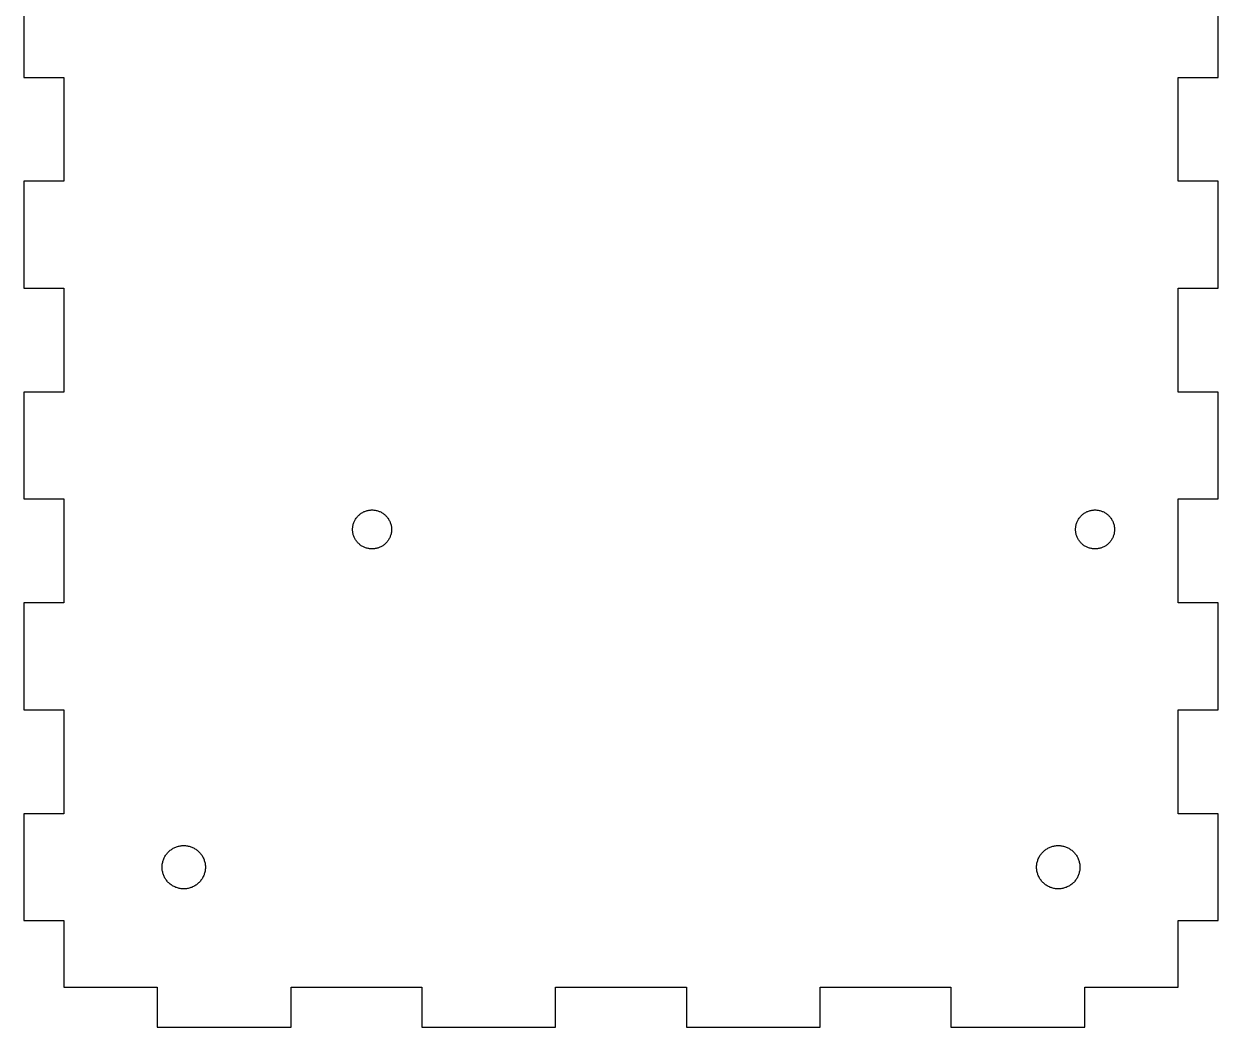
# Model space of a CAD drawing. Header units: metres. Extents: x -115 to -5, y -93 to 93.
# Drawn here: x -115.2 to -4.8, y -92.7 to 0 of the extents above; entities that cross this region are included whole.
import ezdxf

# ---------------------------------------------------------------- set-up
doc = ezdxf.new("R2010")
doc.units = ezdxf.units.M

msp = doc.modelspace()

# ---------------------------------------------------------------- linework, layer by layer
for p, q in [((-115.17, 4.9384), (-115.17, -4.9384)), ((-4.83, -4.9384), (-4.83, 4.9384)), ((-115.17, -4.9384), (-111.47, -4.9384)), ((-111.47, -4.9384), (-111.47, -14.5353)), ((-8.53, -14.5353), (-8.53, -4.9384)), ((-8.53, -4.9384), (-4.83, -4.9384)), ((-111.47, -14.5353), (-115.17, -14.5353)), ((-115.17, -14.5353), (-115.17, -24.4121)), ((-4.83, -14.5353), (-8.53, -14.5353)), ((-4.83, -24.4121), (-4.83, -14.5353)), ((-115.17, -24.4121), (-111.47, -24.4121)), ((-111.47, -24.4121), (-111.47, -34.0089)), ((-8.53, -34.0089), (-8.53, -24.4121)), ((-8.53, -24.4121), (-4.83, -24.4121)), ((-111.47, -34.0089), (-115.17, -34.0089)), ((-115.17, -34.0089), (-115.17, -43.8858)), ((-4.83, -34.0089), (-8.53, -34.0089)), ((-4.83, -43.8858), (-4.83, -34.0089)), ((-115.17, -43.8858), (-111.47, -43.8858)), ((-111.47, -43.8858), (-111.47, -53.4826)), ((-8.53, -53.4826), (-8.53, -43.8858)), ((-8.53, -43.8858), (-4.83, -43.8858)), ((-84.058, -45.2438), (-83.9961, -45.2007)), ((-83.9961, -45.2007), (-83.9324, -45.1603)), ((-83.9324, -45.1603), (-83.8671, -45.1226)), ((-83.8671, -45.1226), (-83.8003, -45.0877)), ((-83.8003, -45.0877), (-83.7321, -45.0556)), ((-83.7321, -45.0556), (-83.6626, -45.0264)), ((-83.6626, -45.0264), (-83.5919, -45.0001)), ((-83.5919, -45.0001), (-83.5202, -44.9768)), ((-83.5202, -44.9768), (-83.4476, -44.9565)), ((-83.4476, -44.9565), (-83.3742, -44.9393)), ((-83.3742, -44.9393), (-83.3002, -44.9252)), ((-83.3002, -44.9252), (-83.2256, -44.9142)), ((-83.2256, -44.9142), (-83.1506, -44.9063)), ((-83.1506, -44.9063), (-83.0754, -44.9016)), ((-83.0754, -44.9016), (-83, -44.9)), ((-83, -44.9), (-82.9246, -44.9016)), ((-82.9246, -44.9016), (-82.8494, -44.9063)), ((-82.8494, -44.9063), (-82.7744, -44.9142)), ((-82.7744, -44.9142), (-82.6998, -44.9252)), ((-82.6998, -44.9252), (-82.6257, -44.9393)), ((-82.6257, -44.9393), (-82.5524, -44.9565)), ((-82.5524, -44.9565), (-82.4797, -44.9768)), ((-82.4797, -44.9768), (-82.408, -45.0001)), ((-82.408, -45.0001), (-82.3374, -45.0264)), ((-82.3374, -45.0264), (-82.2679, -45.0556)), ((-82.2679, -45.0556), (-82.1996, -45.0877)), ((-82.1996, -45.0877), (-82.1328, -45.1226)), ((-82.1328, -45.1226), (-82.0676, -45.1603)), ((-82.0676, -45.1603), (-82.0039, -45.2007)), ((-82.0039, -45.2007), (-81.942, -45.2438)), ((-17.258, -45.2438), (-17.1961, -45.2007)), ((-17.1961, -45.2007), (-17.1325, -45.1603)), ((-17.1325, -45.1603), (-17.0672, -45.1226)), ((-17.0672, -45.1226), (-17.0004, -45.0877)), ((-17.0004, -45.0877), (-16.9321, -45.0556)), ((-16.9321, -45.0556), (-16.8626, -45.0264)), ((-16.8626, -45.0264), (-16.792, -45.0001)), ((-16.792, -45.0001), (-16.7203, -44.9768)), ((-16.7203, -44.9768), (-16.6476, -44.9565)), ((-16.6476, -44.9565), (-16.5742, -44.9393)), ((-16.5742, -44.9393), (-16.5002, -44.9252)), ((-16.5002, -44.9252), (-16.4256, -44.9142)), ((-16.4256, -44.9142), (-16.3506, -44.9063)), ((-16.3506, -44.9063), (-16.2754, -44.9016)), ((-16.2754, -44.9016), (-16.2, -44.9)), ((-16.2, -44.9), (-16.1246, -44.9016)), ((-16.1246, -44.9016), (-16.0494, -44.9063)), ((-16.0494, -44.9063), (-15.9744, -44.9142)), ((-15.9744, -44.9142), (-15.8998, -44.9252)), ((-15.8998, -44.9252), (-15.8258, -44.9393)), ((-15.8258, -44.9393), (-15.7524, -44.9565)), ((-15.7524, -44.9565), (-15.6797, -44.9768)), ((-15.6797, -44.9768), (-15.608, -45.0001)), ((-15.608, -45.0001), (-15.5374, -45.0264)), ((-15.5374, -45.0264), (-15.4679, -45.0556)), ((-15.4679, -45.0556), (-15.3997, -45.0877)), ((-15.3997, -45.0877), (-15.3329, -45.1226)), ((-15.3329, -45.1226), (-15.2676, -45.1603)), ((-15.2676, -45.1603), (-15.2039, -45.2007)), ((-15.2039, -45.2007), (-15.142, -45.2438)), ((-84.7681, -46.3627), (-84.7524, -46.289)), ((-84.7524, -46.289), (-84.7337, -46.2159)), ((-84.7337, -46.2159), (-84.7119, -46.1438)), ((-84.7119, -46.1438), (-84.6871, -46.0726)), ((-84.6871, -46.0726), (-84.6593, -46.0025)), ((-84.6593, -46.0025), (-84.6287, -45.9336)), ((-84.6287, -45.9336), (-84.5952, -45.8661)), ((-84.5952, -45.8661), (-84.5588, -45.8)), ((-84.5588, -45.8), (-84.5198, -45.7355)), ((-84.5198, -45.7355), (-84.4781, -45.6727)), ((-84.4781, -45.6727), (-84.4337, -45.6117)), ((-84.4337, -45.6117), (-84.3869, -45.5526)), ((-84.3869, -45.5526), (-84.3376, -45.4956)), ((-84.3376, -45.4956), (-84.286, -45.4406)), ((-84.286, -45.4406), (-84.2322, -45.3878)), ((-84.2322, -45.3878), (-84.1761, -45.3374)), ((-84.1761, -45.3374), (-84.1181, -45.2893)), ((-84.1181, -45.2893), (-84.058, -45.2438)), ((-81.942, -45.2438), (-81.8819, -45.2893)), ((-81.8819, -45.2893), (-81.8238, -45.3374)), ((-81.8238, -45.3374), (-81.7678, -45.3878)), ((-81.7678, -45.3878), (-81.7139, -45.4406)), ((-81.7139, -45.4406), (-81.6623, -45.4956)), ((-81.6623, -45.4956), (-81.6131, -45.5526)), ((-81.6131, -45.5526), (-81.5662, -45.6117)), ((-81.5662, -45.6117), (-81.5219, -45.6727)), ((-81.5219, -45.6727), (-81.4802, -45.7355)), ((-81.4802, -45.7355), (-81.4411, -45.8)), ((-81.4411, -45.8), (-81.4048, -45.8661)), ((-81.4048, -45.8661), (-81.3713, -45.9336)), ((-81.3713, -45.9336), (-81.3406, -46.0025)), ((-81.3406, -46.0025), (-81.3129, -46.0726)), ((-81.3129, -46.0726), (-81.2881, -46.1438)), ((-81.2881, -46.1438), (-81.2663, -46.2159)), ((-81.2663, -46.2159), (-81.2475, -46.289)), ((-81.2475, -46.289), (-81.2319, -46.3627)), ((-17.9681, -46.3627), (-17.9525, -46.289)), ((-17.9525, -46.289), (-17.9337, -46.2159)), ((-17.9337, -46.2159), (-17.9119, -46.1438)), ((-17.9119, -46.1438), (-17.8871, -46.0726)), ((-17.8871, -46.0726), (-17.8594, -46.0025)), ((-17.8594, -46.0025), (-17.8287, -45.9336)), ((-17.8287, -45.9336), (-17.7952, -45.8661)), ((-17.7952, -45.8661), (-17.7589, -45.8)), ((-17.7589, -45.8), (-17.7198, -45.7355)), ((-17.7198, -45.7355), (-17.6781, -45.6727)), ((-17.6781, -45.6727), (-17.6338, -45.6117)), ((-17.6338, -45.6117), (-17.5869, -45.5526)), ((-17.5869, -45.5526), (-17.5377, -45.4956)), ((-17.5377, -45.4956), (-17.4861, -45.4406)), ((-17.4861, -45.4406), (-17.4322, -45.3878)), ((-17.4322, -45.3878), (-17.3762, -45.3374)), ((-17.3762, -45.3374), (-17.3181, -45.2893)), ((-17.3181, -45.2893), (-17.258, -45.2438)), ((-15.142, -45.2438), (-15.0819, -45.2893)), ((-15.0819, -45.2893), (-15.0238, -45.3374)), ((-15.0238, -45.3374), (-14.9678, -45.3878)), ((-14.9678, -45.3878), (-14.914, -45.4406)), ((-14.914, -45.4406), (-14.8624, -45.4956)), ((-14.8624, -45.4956), (-14.8131, -45.5526)), ((-14.8131, -45.5526), (-14.7663, -45.6117)), ((-14.7663, -45.6117), (-14.7219, -45.6727)), ((-14.7219, -45.6727), (-14.6802, -45.7355)), ((-14.6802, -45.7355), (-14.6412, -45.8)), ((-14.6412, -45.8), (-14.6048, -45.8661)), ((-14.6048, -45.8661), (-14.5713, -45.9336)), ((-14.5713, -45.9336), (-14.5406, -46.0025)), ((-14.5406, -46.0025), (-14.5129, -46.0726)), ((-14.5129, -46.0726), (-14.4881, -46.1438)), ((-14.4881, -46.1438), (-14.4663, -46.2159)), ((-14.4663, -46.2159), (-14.4476, -46.289)), ((-14.4476, -46.289), (-14.4319, -46.3627)), ((-84.7996, -46.6623), (-84.7964, -46.587)), ((-84.7996, -46.7377), (-84.7996, -46.6623)), ((-84.7964, -46.813), (-84.7996, -46.7377)), ((-84.7964, -46.587), (-84.7901, -46.5118)), ((-84.7901, -46.8881), (-84.7964, -46.813)), ((-84.7901, -46.5118), (-84.7807, -46.437)), ((-84.7807, -46.9629), (-84.7901, -46.8881)), ((-84.7807, -46.437), (-84.7681, -46.3627)), ((-84.7681, -47.0373), (-84.7807, -46.9629)), ((-84.7524, -47.111), (-84.7681, -47.0373)), ((-84.7337, -47.1841), (-84.7524, -47.111)), ((-84.7119, -47.2562), (-84.7337, -47.1841)), ((-84.6871, -47.3274), (-84.7119, -47.2562)), ((-84.6593, -47.3975), (-84.6871, -47.3274)), ((-84.6287, -47.4664), (-84.6593, -47.3975)), ((-81.3406, -47.3975), (-81.3713, -47.4664)), ((-81.3129, -47.3274), (-81.3406, -47.3975)), ((-81.2881, -47.2562), (-81.3129, -47.3274)), ((-81.2663, -47.1841), (-81.2881, -47.2562)), ((-81.2475, -47.111), (-81.2663, -47.1841)), ((-81.2319, -47.0373), (-81.2475, -47.111)), ((-81.2319, -46.3627), (-81.2193, -46.437)), ((-81.2193, -46.9629), (-81.2319, -47.0373)), ((-81.2193, -46.437), (-81.2099, -46.5118)), ((-81.2099, -46.8881), (-81.2193, -46.9629)), ((-81.2099, -46.5118), (-81.2035, -46.587)), ((-81.2035, -46.813), (-81.2099, -46.8881)), ((-81.2035, -46.587), (-81.2004, -46.6623)), ((-81.2004, -46.7377), (-81.2035, -46.813)), ((-81.2004, -46.6623), (-81.2004, -46.7377)), ((-17.9996, -46.6623), (-17.9965, -46.587)), ((-17.9996, -46.7377), (-17.9996, -46.6623)), ((-17.9965, -46.813), (-17.9996, -46.7377)), ((-17.9965, -46.587), (-17.9901, -46.5118)), ((-17.9901, -46.8881), (-17.9965, -46.813)), ((-17.9901, -46.5118), (-17.9807, -46.437)), ((-17.9807, -46.9629), (-17.9901, -46.8881)), ((-17.9807, -46.437), (-17.9681, -46.3627)), ((-17.9681, -47.0373), (-17.9807, -46.9629)), ((-17.9525, -47.111), (-17.9681, -47.0373)), ((-17.9337, -47.1841), (-17.9525, -47.111)), ((-17.9119, -47.2562), (-17.9337, -47.1841)), ((-17.8871, -47.3274), (-17.9119, -47.2562)), ((-17.8594, -47.3975), (-17.8871, -47.3274)), ((-17.8287, -47.4664), (-17.8594, -47.3975)), ((-14.5406, -47.3975), (-14.5713, -47.4664)), ((-14.5129, -47.3274), (-14.5406, -47.3975)), ((-14.4881, -47.2562), (-14.5129, -47.3274)), ((-14.4663, -47.1841), (-14.4881, -47.2562)), ((-14.4476, -47.111), (-14.4663, -47.1841)), ((-14.4319, -47.0373), (-14.4476, -47.111)), ((-14.4319, -46.3627), (-14.4193, -46.437)), ((-14.4193, -46.9629), (-14.4319, -47.0373)), ((-14.4193, -46.437), (-14.4099, -46.5118)), ((-14.4099, -46.8881), (-14.4193, -46.9629)), ((-14.4099, -46.5118), (-14.4036, -46.587)), ((-14.4036, -46.813), (-14.4099, -46.8881)), ((-14.4036, -46.587), (-14.4004, -46.6623)), ((-14.4004, -46.7377), (-14.4036, -46.813)), ((-14.4004, -46.6623), (-14.4004, -46.7377)), ((-84.5952, -47.5339), (-84.6287, -47.4664)), ((-84.5588, -47.6), (-84.5952, -47.5339)), ((-84.5198, -47.6645), (-84.5588, -47.6)), ((-84.4781, -47.7273), (-84.5198, -47.6645)), ((-84.4337, -47.7883), (-84.4781, -47.7273)), ((-84.3869, -47.8474), (-84.4337, -47.7883)), ((-84.3376, -47.9044), (-84.3869, -47.8474)), ((-84.286, -47.9594), (-84.3376, -47.9044)), ((-84.2322, -48.0121), (-84.286, -47.9594)), ((-84.1761, -48.0626), (-84.2322, -48.0121)), ((-84.1181, -48.1106), (-84.1761, -48.0626)), ((-84.058, -48.1562), (-84.1181, -48.1106)), ((-83.9961, -48.1992), (-84.058, -48.1562)), ((-83.9324, -48.2397), (-83.9961, -48.1992)), ((-83.8671, -48.2773), (-83.9324, -48.2397)), ((-83.8003, -48.3123), (-83.8671, -48.2773)), ((-83.7321, -48.3444), (-83.8003, -48.3123)), ((-83.6626, -48.3736), (-83.7321, -48.3444)), ((-83.5919, -48.3999), (-83.6626, -48.3736)), ((-83.5202, -48.4232), (-83.5919, -48.3999)), ((-83.4476, -48.4434), (-83.5202, -48.4232)), ((-83.3742, -48.4607), (-83.4476, -48.4434)), ((-83.3002, -48.4748), (-83.3742, -48.4607)), ((-83.2256, -48.4858), (-83.3002, -48.4748)), ((-83.1506, -48.4937), (-83.2256, -48.4858)), ((-83.0754, -48.4984), (-83.1506, -48.4937)), ((-83, -48.5), (-83.0754, -48.4984)), ((-82.9246, -48.4984), (-83, -48.5)), ((-82.8494, -48.4937), (-82.9246, -48.4984)), ((-82.7744, -48.4858), (-82.8494, -48.4937)), ((-82.6998, -48.4748), (-82.7744, -48.4858)), ((-82.6257, -48.4607), (-82.6998, -48.4748)), ((-82.5524, -48.4434), (-82.6257, -48.4607)), ((-82.4797, -48.4232), (-82.5524, -48.4434)), ((-82.408, -48.3999), (-82.4797, -48.4232)), ((-82.3374, -48.3736), (-82.408, -48.3999)), ((-82.2679, -48.3444), (-82.3374, -48.3736)), ((-82.1996, -48.3123), (-82.2679, -48.3444)), ((-82.1328, -48.2773), (-82.1996, -48.3123)), ((-82.0676, -48.2397), (-82.1328, -48.2773)), ((-82.0039, -48.1992), (-82.0676, -48.2397)), ((-81.942, -48.1562), (-82.0039, -48.1992)), ((-81.8819, -48.1106), (-81.942, -48.1562)), ((-81.8238, -48.0626), (-81.8819, -48.1106)), ((-81.7678, -48.0121), (-81.8238, -48.0626)), ((-81.7139, -47.9594), (-81.7678, -48.0121)), ((-81.6623, -47.9044), (-81.7139, -47.9594)), ((-81.6131, -47.8474), (-81.6623, -47.9044)), ((-81.5662, -47.7883), (-81.6131, -47.8474)), ((-81.5219, -47.7273), (-81.5662, -47.7883)), ((-81.4802, -47.6645), (-81.5219, -47.7273)), ((-81.4411, -47.6), (-81.4802, -47.6645)), ((-81.4048, -47.5339), (-81.4411, -47.6)), ((-81.3713, -47.4664), (-81.4048, -47.5339)), ((-17.7952, -47.5339), (-17.8287, -47.4664)), ((-17.7589, -47.6), (-17.7952, -47.5339)), ((-17.7198, -47.6645), (-17.7589, -47.6)), ((-17.6781, -47.7273), (-17.7198, -47.6645)), ((-17.6338, -47.7883), (-17.6781, -47.7273)), ((-17.5869, -47.8474), (-17.6338, -47.7883)), ((-17.5377, -47.9044), (-17.5869, -47.8474)), ((-17.4861, -47.9594), (-17.5377, -47.9044)), ((-17.4322, -48.0121), (-17.4861, -47.9594)), ((-17.3762, -48.0626), (-17.4322, -48.0121)), ((-17.3181, -48.1106), (-17.3762, -48.0626)), ((-17.258, -48.1562), (-17.3181, -48.1106)), ((-17.1961, -48.1992), (-17.258, -48.1562)), ((-17.1325, -48.2397), (-17.1961, -48.1992)), ((-17.0672, -48.2773), (-17.1325, -48.2397)), ((-17.0004, -48.3123), (-17.0672, -48.2773)), ((-16.9321, -48.3444), (-17.0004, -48.3123)), ((-16.8626, -48.3736), (-16.9321, -48.3444)), ((-16.792, -48.3999), (-16.8626, -48.3736)), ((-16.7203, -48.4232), (-16.792, -48.3999)), ((-16.6476, -48.4434), (-16.7203, -48.4232)), ((-16.5742, -48.4607), (-16.6476, -48.4434)), ((-16.5002, -48.4748), (-16.5742, -48.4607)), ((-16.4256, -48.4858), (-16.5002, -48.4748)), ((-16.3506, -48.4937), (-16.4256, -48.4858)), ((-16.2754, -48.4984), (-16.3506, -48.4937)), ((-16.2, -48.5), (-16.2754, -48.4984)), ((-16.1246, -48.4984), (-16.2, -48.5)), ((-16.0494, -48.4937), (-16.1246, -48.4984)), ((-15.9744, -48.4858), (-16.0494, -48.4937)), ((-15.8998, -48.4748), (-15.9744, -48.4858)), ((-15.8258, -48.4607), (-15.8998, -48.4748)), ((-15.7524, -48.4434), (-15.8258, -48.4607)), ((-15.6797, -48.4232), (-15.7524, -48.4434)), ((-15.608, -48.3999), (-15.6797, -48.4232)), ((-15.5374, -48.3736), (-15.608, -48.3999)), ((-15.4679, -48.3444), (-15.5374, -48.3736)), ((-15.3997, -48.3123), (-15.4679, -48.3444)), ((-15.3329, -48.2773), (-15.3997, -48.3123)), ((-15.2676, -48.2397), (-15.3329, -48.2773)), ((-15.2039, -48.1992), (-15.2676, -48.2397)), ((-15.142, -48.1562), (-15.2039, -48.1992)), ((-15.0819, -48.1106), (-15.142, -48.1562)), ((-15.0238, -48.0626), (-15.0819, -48.1106)), ((-14.9678, -48.0121), (-15.0238, -48.0626)), ((-14.914, -47.9594), (-14.9678, -48.0121)), ((-14.8624, -47.9044), (-14.914, -47.9594)), ((-14.8131, -47.8474), (-14.8624, -47.9044)), ((-14.7663, -47.7883), (-14.8131, -47.8474)), ((-14.7219, -47.7273), (-14.7663, -47.7883)), ((-14.6802, -47.6645), (-14.7219, -47.7273)), ((-14.6412, -47.6), (-14.6802, -47.6645)), ((-14.6048, -47.5339), (-14.6412, -47.6)), ((-14.5713, -47.4664), (-14.6048, -47.5339)), ((-111.47, -53.4826), (-115.17, -53.4826)), ((-115.17, -53.4826), (-115.17, -63.3595)), ((-4.83, -53.4826), (-8.53, -53.4826)), ((-4.83, -63.3595), (-4.83, -53.4826)), ((-115.17, -63.3595), (-111.47, -63.3595)), ((-111.47, -63.3595), (-111.47, -72.9563)), ((-8.53, -72.9563), (-8.53, -63.3595)), ((-8.53, -63.3595), (-4.83, -63.3595)), ((-111.47, -72.9563), (-115.17, -72.9563)), ((-115.17, -72.9563), (-115.17, -82.8331)), ((-4.83, -72.9563), (-8.53, -72.9563)), ((-4.83, -82.8331), (-4.83, -72.9563)), ((-101.363, -76.1474), (-101.289, -76.1086)), ((-101.289, -76.1086), (-101.213, -76.0729)), ((-101.213, -76.0729), (-101.136, -76.0404)), ((-101.136, -76.0404), (-101.058, -76.0112)), ((-101.058, -76.0112), (-100.978, -75.9854)), ((-100.978, -75.9854), (-100.897, -75.9628)), ((-100.897, -75.9628), (-100.816, -75.9437)), ((-100.816, -75.9437), (-100.734, -75.928)), ((-100.734, -75.928), (-100.651, -75.9158)), ((-100.651, -75.9158), (-100.567, -75.907)), ((-100.567, -75.907), (-100.484, -75.9017)), ((-100.484, -75.9017), (-100.4, -75.9)), ((-100.4, -75.9), (-100.316, -75.9017)), ((-100.316, -75.9017), (-100.233, -75.907)), ((-100.233, -75.907), (-100.149, -75.9158)), ((-100.149, -75.9158), (-100.066, -75.928)), ((-100.066, -75.928), (-99.9842, -75.9437)), ((-99.9842, -75.9437), (-99.9026, -75.9628)), ((-99.9026, -75.9628), (-99.8219, -75.9854)), ((-99.8219, -75.9854), (-99.7423, -76.0112)), ((-99.7423, -76.0112), (-99.6637, -76.0404)), ((-99.6637, -76.0404), (-99.5865, -76.0729)), ((-99.5865, -76.0729), (-99.5107, -76.1086)), ((-99.5107, -76.1086), (-99.4365, -76.1474)), ((-20.5635, -76.1474), (-20.4893, -76.1086)), ((-20.4893, -76.1086), (-20.4135, -76.0729)), ((-20.4135, -76.0729), (-20.3363, -76.0404)), ((-20.3363, -76.0404), (-20.2577, -76.0112)), ((-20.2577, -76.0112), (-20.1781, -75.9854)), ((-20.1781, -75.9854), (-20.0974, -75.9628)), ((-20.0974, -75.9628), (-20.0158, -75.9437)), ((-20.0158, -75.9437), (-19.9335, -75.928)), ((-19.9335, -75.928), (-19.8507, -75.9158)), ((-19.8507, -75.9158), (-19.7674, -75.907)), ((-19.7674, -75.907), (-19.6838, -75.9017)), ((-19.6838, -75.9017), (-19.6, -75.9)), ((-19.6, -75.9), (-19.5163, -75.9017)), ((-19.5163, -75.9017), (-19.4326, -75.907)), ((-19.4326, -75.907), (-19.3493, -75.9158)), ((-19.3493, -75.9158), (-19.2665, -75.928)), ((-19.2665, -75.928), (-19.1842, -75.9437)), ((-19.1842, -75.9437), (-19.1026, -75.9628)), ((-19.1026, -75.9628), (-19.0219, -75.9854)), ((-19.0219, -75.9854), (-18.9423, -76.0112)), ((-18.9423, -76.0112), (-18.8638, -76.0404)), ((-18.8638, -76.0404), (-18.7865, -76.0729)), ((-18.7865, -76.0729), (-18.7107, -76.1086)), ((-18.7107, -76.1086), (-18.6365, -76.1474)), ((-102.302, -77.282), (-102.275, -77.2029)), ((-102.275, -77.2029), (-102.244, -77.125)), ((-102.244, -77.125), (-102.21, -77.0484)), ((-102.21, -77.0484), (-102.172, -76.9734)), ((-102.172, -76.9734), (-102.132, -76.9)), ((-102.132, -76.9), (-102.089, -76.8283)), ((-102.089, -76.8283), (-102.042, -76.7586)), ((-102.042, -76.7586), (-101.993, -76.6908)), ((-101.993, -76.6908), (-101.941, -76.6251)), ((-101.941, -76.6251), (-101.886, -76.5617)), ((-101.886, -76.5617), (-101.829, -76.5007)), ((-101.829, -76.5007), (-101.769, -76.4421)), ((-101.769, -76.4421), (-101.707, -76.386)), ((-101.707, -76.386), (-101.642, -76.3326)), ((-101.642, -76.3326), (-101.576, -76.282)), ((-101.576, -76.282), (-101.507, -76.2341)), ((-101.507, -76.2341), (-101.436, -76.1893)), ((-101.436, -76.1893), (-101.363, -76.1474)), ((-99.4365, -76.1474), (-99.3639, -76.1893)), ((-99.3639, -76.1893), (-99.2932, -76.2341)), ((-99.2932, -76.2341), (-99.2244, -76.282)), ((-99.2244, -76.282), (-99.1577, -76.3326)), ((-99.1577, -76.3326), (-99.0932, -76.386)), ((-99.0932, -76.386), (-99.0309, -76.4421)), ((-99.0309, -76.4421), (-98.9711, -76.5007)), ((-98.9711, -76.5007), (-98.9137, -76.5617)), ((-98.9137, -76.5617), (-98.859, -76.6251)), ((-98.859, -76.6251), (-98.8069, -76.6908)), ((-98.8069, -76.6908), (-98.7577, -76.7586)), ((-98.7577, -76.7586), (-98.7113, -76.8283)), ((-98.7113, -76.8283), (-98.6679, -76.9)), ((-98.6679, -76.9), (-98.6276, -76.9734)), ((-98.6276, -76.9734), (-98.5903, -77.0484)), ((-98.5903, -77.0484), (-98.5563, -77.125)), ((-98.5563, -77.125), (-98.5254, -77.2029)), ((-98.5254, -77.2029), (-98.4979, -77.282)), ((-21.5021, -77.282), (-21.4746, -77.2029)), ((-21.4746, -77.2029), (-21.4437, -77.125)), ((-21.4437, -77.125), (-21.4097, -77.0484)), ((-21.4097, -77.0484), (-21.3724, -76.9734)), ((-21.3724, -76.9734), (-21.3321, -76.9)), ((-21.3321, -76.9), (-21.2887, -76.8283)), ((-21.2887, -76.8283), (-21.2423, -76.7586)), ((-21.2423, -76.7586), (-21.1931, -76.6908)), ((-21.1931, -76.6908), (-21.141, -76.6251)), ((-21.141, -76.6251), (-21.0863, -76.5617)), ((-21.0863, -76.5617), (-21.0289, -76.5007)), ((-21.0289, -76.5007), (-20.9691, -76.4421)), ((-20.9691, -76.4421), (-20.9068, -76.386)), ((-20.9068, -76.386), (-20.8423, -76.3326)), ((-20.8423, -76.3326), (-20.7756, -76.282)), ((-20.7756, -76.282), (-20.7068, -76.2341)), ((-20.7068, -76.2341), (-20.6361, -76.1893)), ((-20.6361, -76.1893), (-20.5635, -76.1474)), ((-18.6365, -76.1474), (-18.5639, -76.1893)), ((-18.5639, -76.1893), (-18.4932, -76.2341)), ((-18.4932, -76.2341), (-18.4244, -76.282)), ((-18.4244, -76.282), (-18.3577, -76.3326)), ((-18.3577, -76.3326), (-18.2932, -76.386)), ((-18.2932, -76.386), (-18.2309, -76.4421)), ((-18.2309, -76.4421), (-18.1711, -76.5007)), ((-18.1711, -76.5007), (-18.1137, -76.5617)), ((-18.1137, -76.5617), (-18.059, -76.6251)), ((-18.059, -76.6251), (-18.0069, -76.6908)), ((-18.0069, -76.6908), (-17.9577, -76.7586)), ((-17.9577, -76.7586), (-17.9113, -76.8283)), ((-17.9113, -76.8283), (-17.868, -76.9)), ((-17.868, -76.9), (-17.8276, -76.9734)), ((-17.8276, -76.9734), (-17.7904, -77.0484)), ((-17.7904, -77.0484), (-17.7563, -77.125)), ((-17.7563, -77.125), (-17.7254, -77.2029)), ((-17.7254, -77.2029), (-17.6979, -77.282)), ((-102.4, -77.8581), (-102.396, -77.7744)), ((-102.4, -77.9419), (-102.4, -77.8581)), ((-102.396, -78.0256), (-102.4, -77.9419)), ((-102.396, -77.7744), (-102.389, -77.6909)), ((-102.389, -78.1091), (-102.396, -78.0256)), ((-102.389, -77.6909), (-102.379, -77.6078)), ((-102.379, -78.1922), (-102.389, -78.1091)), ((-102.379, -77.6078), (-102.365, -77.5252)), ((-102.365, -78.2747), (-102.379, -78.1922)), ((-102.365, -77.5252), (-102.347, -77.4433)), ((-102.347, -78.3567), (-102.365, -78.2747)), ((-102.347, -77.4433), (-102.326, -77.3622)), ((-102.326, -77.3622), (-102.302, -77.282)), ((-98.4979, -77.282), (-98.4737, -77.3622)), ((-98.4737, -77.3622), (-98.4528, -77.4433)), ((-98.4528, -77.4433), (-98.4354, -77.5252)), ((-98.4354, -78.2747), (-98.4528, -78.3567)), ((-98.4354, -77.5252), (-98.4214, -77.6078)), ((-98.4214, -78.1922), (-98.4354, -78.2747)), ((-98.4214, -77.6078), (-98.4109, -77.6909)), ((-98.4109, -78.1091), (-98.4214, -78.1922)), ((-98.4109, -77.6909), (-98.4039, -77.7744)), ((-98.4039, -78.0256), (-98.4109, -78.1091)), ((-98.4039, -77.7744), (-98.4004, -77.8581)), ((-98.4004, -77.9419), (-98.4039, -78.0256)), ((-98.4004, -77.8581), (-98.4004, -77.9419)), ((-21.5996, -77.8581), (-21.5961, -77.7744)), ((-21.5996, -77.9419), (-21.5996, -77.8581)), ((-21.5961, -78.0256), (-21.5996, -77.9419)), ((-21.5961, -77.7744), (-21.5891, -77.6909)), ((-21.5891, -78.1091), (-21.5961, -78.0256)), ((-21.5891, -77.6909), (-21.5786, -77.6078)), ((-21.5786, -78.1922), (-21.5891, -78.1091)), ((-21.5786, -77.6078), (-21.5646, -77.5252)), ((-21.5646, -78.2747), (-21.5786, -78.1922)), ((-21.5646, -77.5252), (-21.5472, -77.4433)), ((-21.5472, -78.3567), (-21.5646, -78.2747)), ((-21.5472, -77.4433), (-21.5263, -77.3622)), ((-21.5263, -77.3622), (-21.5021, -77.282)), ((-17.6979, -77.282), (-17.6737, -77.3622)), ((-17.6737, -77.3622), (-17.6528, -77.4433)), ((-17.6528, -77.4433), (-17.6354, -77.5252)), ((-17.6354, -78.2747), (-17.6528, -78.3567)), ((-17.6354, -77.5252), (-17.6215, -77.6078)), ((-17.6215, -78.1922), (-17.6354, -78.2747)), ((-17.6215, -77.6078), (-17.611, -77.6909)), ((-17.611, -78.1091), (-17.6215, -78.1922)), ((-17.611, -77.6909), (-17.604, -77.7744)), ((-17.604, -78.0256), (-17.611, -78.1091)), ((-17.604, -77.7744), (-17.6004, -77.8581)), ((-17.6004, -77.9419), (-17.604, -78.0256)), ((-17.6004, -77.8581), (-17.6004, -77.9419)), ((-102.326, -78.4378), (-102.347, -78.3567)), ((-102.302, -78.518), (-102.326, -78.4378)), ((-102.275, -78.5971), (-102.302, -78.518)), ((-102.244, -78.675), (-102.275, -78.5971)), ((-102.21, -78.7516), (-102.244, -78.675)), ((-102.172, -78.8266), (-102.21, -78.7516)), ((-102.132, -78.9), (-102.172, -78.8266)), ((-102.089, -78.9716), (-102.132, -78.9)), ((-102.042, -79.0414), (-102.089, -78.9716)), ((-101.993, -79.1092), (-102.042, -79.0414)), ((-101.941, -79.1748), (-101.993, -79.1092)), ((-101.886, -79.2383), (-101.941, -79.1748)), ((-101.829, -79.2993), (-101.886, -79.2383)), ((-101.769, -79.3579), (-101.829, -79.2993)), ((-101.707, -79.414), (-101.769, -79.3579)), ((-101.642, -79.4674), (-101.707, -79.414)), ((-99.0932, -79.414), (-99.1577, -79.4674)), ((-99.0309, -79.3579), (-99.0932, -79.414)), ((-98.9711, -79.2993), (-99.0309, -79.3579)), ((-98.9137, -79.2383), (-98.9711, -79.2993)), ((-98.859, -79.1748), (-98.9137, -79.2383)), ((-98.8069, -79.1092), (-98.859, -79.1748)), ((-98.7577, -79.0414), (-98.8069, -79.1092)), ((-98.7113, -78.9716), (-98.7577, -79.0414)), ((-98.6679, -78.9), (-98.7113, -78.9716)), ((-98.6276, -78.8266), (-98.6679, -78.9)), ((-98.5903, -78.7516), (-98.6276, -78.8266)), ((-98.5563, -78.675), (-98.5903, -78.7516)), ((-98.5254, -78.5971), (-98.5563, -78.675)), ((-98.4979, -78.518), (-98.5254, -78.5971)), ((-98.4737, -78.4378), (-98.4979, -78.518)), ((-98.4528, -78.3567), (-98.4737, -78.4378)), ((-21.5263, -78.4378), (-21.5472, -78.3567)), ((-21.5021, -78.518), (-21.5263, -78.4378)), ((-21.4746, -78.5971), (-21.5021, -78.518)), ((-21.4437, -78.675), (-21.4746, -78.5971)), ((-21.4097, -78.7516), (-21.4437, -78.675)), ((-21.3724, -78.8266), (-21.4097, -78.7516)), ((-21.3321, -78.9), (-21.3724, -78.8266)), ((-21.2887, -78.9716), (-21.3321, -78.9)), ((-21.2423, -79.0414), (-21.2887, -78.9716)), ((-21.1931, -79.1092), (-21.2423, -79.0414)), ((-21.141, -79.1748), (-21.1931, -79.1092)), ((-21.0863, -79.2383), (-21.141, -79.1748)), ((-21.0289, -79.2993), (-21.0863, -79.2383)), ((-20.9691, -79.3579), (-21.0289, -79.2993)), ((-20.9068, -79.414), (-20.9691, -79.3579)), ((-20.8423, -79.4674), (-20.9068, -79.414)), ((-18.2932, -79.414), (-18.3577, -79.4674)), ((-18.2309, -79.3579), (-18.2932, -79.414)), ((-18.1711, -79.2993), (-18.2309, -79.3579)), ((-18.1137, -79.2383), (-18.1711, -79.2993)), ((-18.059, -79.1748), (-18.1137, -79.2383)), ((-18.0069, -79.1092), (-18.059, -79.1748)), ((-17.9577, -79.0414), (-18.0069, -79.1092)), ((-17.9113, -78.9716), (-17.9577, -79.0414)), ((-17.868, -78.9), (-17.9113, -78.9716)), ((-17.8276, -78.8266), (-17.868, -78.9)), ((-17.7904, -78.7516), (-17.8276, -78.8266)), ((-17.7563, -78.675), (-17.7904, -78.7516)), ((-17.7254, -78.5971), (-17.7563, -78.675)), ((-17.6979, -78.518), (-17.7254, -78.5971)), ((-17.6737, -78.4378), (-17.6979, -78.518)), ((-17.6528, -78.3567), (-17.6737, -78.4378)), ((-101.576, -79.518), (-101.642, -79.4674)), ((-101.507, -79.5658), (-101.576, -79.518)), ((-101.436, -79.6107), (-101.507, -79.5658)), ((-101.363, -79.6526), (-101.436, -79.6107)), ((-101.289, -79.6914), (-101.363, -79.6526)), ((-101.213, -79.7271), (-101.289, -79.6914)), ((-101.136, -79.7596), (-101.213, -79.7271)), ((-101.058, -79.7887), (-101.136, -79.7596)), ((-100.978, -79.8146), (-101.058, -79.7887)), ((-100.897, -79.8372), (-100.978, -79.8146)), ((-100.816, -79.8563), (-100.897, -79.8372)), ((-100.734, -79.872), (-100.816, -79.8563)), ((-100.651, -79.8842), (-100.734, -79.872)), ((-100.567, -79.893), (-100.651, -79.8842)), ((-100.484, -79.8982), (-100.567, -79.893)), ((-100.4, -79.9), (-100.484, -79.8982)), ((-100.316, -79.8982), (-100.4, -79.9)), ((-100.233, -79.893), (-100.316, -79.8982)), ((-100.149, -79.8842), (-100.233, -79.893)), ((-100.066, -79.872), (-100.149, -79.8842)), ((-99.9842, -79.8563), (-100.066, -79.872)), ((-99.9026, -79.8372), (-99.9842, -79.8563)), ((-99.8219, -79.8146), (-99.9026, -79.8372)), ((-99.7423, -79.7887), (-99.8219, -79.8146)), ((-99.6637, -79.7596), (-99.7423, -79.7887)), ((-99.5865, -79.7271), (-99.6637, -79.7596)), ((-99.5107, -79.6914), (-99.5865, -79.7271)), ((-99.4365, -79.6526), (-99.5107, -79.6914)), ((-99.3639, -79.6107), (-99.4365, -79.6526)), ((-99.2932, -79.5658), (-99.3639, -79.6107)), ((-99.2244, -79.518), (-99.2932, -79.5658)), ((-99.1577, -79.4674), (-99.2244, -79.518)), ((-20.7756, -79.518), (-20.8423, -79.4674)), ((-20.7068, -79.5658), (-20.7756, -79.518)), ((-20.6361, -79.6107), (-20.7068, -79.5658)), ((-20.5635, -79.6526), (-20.6361, -79.6107)), ((-20.4893, -79.6914), (-20.5635, -79.6526)), ((-20.4135, -79.7271), (-20.4893, -79.6914)), ((-20.3363, -79.7596), (-20.4135, -79.7271)), ((-20.2577, -79.7887), (-20.3363, -79.7596)), ((-20.1781, -79.8146), (-20.2577, -79.7887)), ((-20.0974, -79.8372), (-20.1781, -79.8146)), ((-20.0158, -79.8563), (-20.0974, -79.8372)), ((-19.9335, -79.872), (-20.0158, -79.8563)), ((-19.8507, -79.8842), (-19.9335, -79.872)), ((-19.7674, -79.893), (-19.8507, -79.8842)), ((-19.6838, -79.8982), (-19.7674, -79.893)), ((-19.6, -79.9), (-19.6838, -79.8982)), ((-19.5163, -79.8982), (-19.6, -79.9)), ((-19.4326, -79.893), (-19.5163, -79.8982)), ((-19.3493, -79.8842), (-19.4326, -79.893)), ((-19.2665, -79.872), (-19.3493, -79.8842)), ((-19.1842, -79.8563), (-19.2665, -79.872)), ((-19.1026, -79.8372), (-19.1842, -79.8563)), ((-19.0219, -79.8146), (-19.1026, -79.8372)), ((-18.9423, -79.7887), (-19.0219, -79.8146)), ((-18.8638, -79.7596), (-18.9423, -79.7887)), ((-18.7865, -79.7271), (-18.8638, -79.7596)), ((-18.7107, -79.6914), (-18.7865, -79.7271)), ((-18.6365, -79.6526), (-18.7107, -79.6914)), ((-18.5639, -79.6107), (-18.6365, -79.6526)), ((-18.4932, -79.5658), (-18.5639, -79.6107)), ((-18.4244, -79.518), (-18.4932, -79.5658)), ((-18.3577, -79.4674), (-18.4244, -79.518)), ((-115.17, -82.8331), (-111.47, -82.8331)), ((-111.47, -82.8331), (-111.47, -88.97)), ((-8.53, -88.97), (-8.53, -82.8331)), ((-8.53, -82.8331), (-4.83, -82.8331)), ((-111.47, -88.97), (-102.848, -88.97)), ((-102.848, -88.97), (-102.848, -92.67)), ((-90.4855, -92.67), (-90.4855, -88.97)), ((-90.4855, -88.97), (-78.4033, -88.97)), ((-78.4033, -88.97), (-78.4033, -92.67)), ((-66.0411, -92.67), (-66.0411, -88.97)), ((-66.0411, -88.97), (-53.9589, -88.97)), ((-53.9589, -88.97), (-53.9589, -92.67)), ((-41.5967, -92.67), (-41.5967, -88.97)), ((-41.5967, -88.97), (-29.5145, -88.97)), ((-29.5145, -88.97), (-29.5145, -92.67)), ((-17.1522, -92.67), (-17.1522, -88.97)), ((-17.1522, -88.97), (-8.53, -88.97)), ((-102.848, -92.67), (-90.4855, -92.67)), ((-78.4033, -92.67), (-66.0411, -92.67)), ((-53.9589, -92.67), (-41.5967, -92.67)), ((-29.5145, -92.67), (-17.1522, -92.67))]:
    msp.add_line(p, q)

doc.saveas('drawing.dxf')
